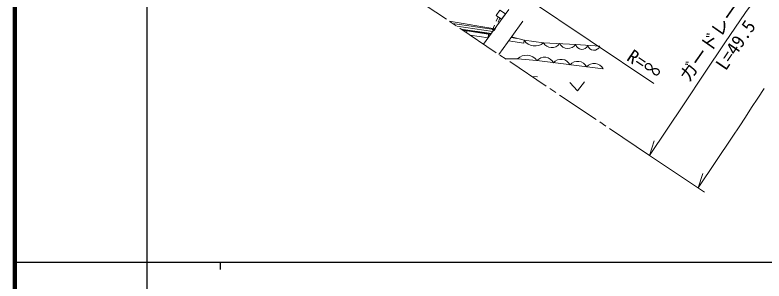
# Model space of a CAD drawing. Units: millimetres, scale not verified. Extents: x 40000 to 680000, y 20000 to 380000.
# Drawn here: x 40000 to 142277, y 202409 to 238749 of the extents above; entities that cross this region are included whole.
import ezdxf
from ezdxf.enums import TextEntityAlignment as Align

# ---------------------------------------------------------------- set-up
doc = ezdxf.new("R2010")
doc.units = ezdxf.units.MM
doc.header["$LTSCALE"] = 1000
for name, color, linetype, lineweight in [('M-BGD', 7, 'Continuous', 13), ('M-BMK', 2, 'Continuous', 13), ('M-STR-HTXT', 7, 'Continuous', 13), ('M-STR-STR1', 1, 'Continuous', 13), ('M-TTL', 2, 'Continuous', 140), ('M-TTL-BAND', 7, 'Continuous', 25)]:
    doc.layers.add(name, color=color, linetype=linetype, lineweight=lineweight)
doc.styles.add('ＭＳ ゴシック', font='')
doc.styles.get('ＭＳ ゴシック').set_extended_font_data('MS Gothic')

msp = doc.modelspace()

# ---------------------------------------------------------------- linework, layer by layer
at = {"layer": 'M-BGD'}
for p, q in [((107437, 239511), (105810, 237276)), ((105956, 238499), (105702, 237889)), ((106208, 238326), (105967, 237744)), ((99293, 237904), (105509, 236876)), ((99748, 237599), (105447, 236777)), ((105472, 237335), (105219, 236724)), ((107840, 235812), (109336, 237885)), ((100325, 237212), (105248, 236502)), ((100901, 236826), (105048, 236228)), ((101094, 236697), (104982, 236137)), ((104935, 236073), (101158, 236654)), ((101670, 236311), (101710, 236570)), ((103192, 236341), (103200, 236394)), ((105496, 236609), (105219, 236724)), ((105737, 237190), (105496, 236609)), ((102138, 235998), (104599, 235619)), ((104599, 235619), (104675, 236113)), ((104605, 235618), (104599, 235619)), ((108519, 235558), (107737, 235671)), ((107795, 235750), (109533, 235290)), ((108086, 235621), (108093, 235671)), ((109533, 235290), (109499, 234912)), ((109499, 234912), (107404, 235214)), ((110592, 230334), (111338, 230316)), ((115775, 229542), (116828, 228389)), ((116828, 228389), (117773, 229633))]:
    msp.add_line(p, q, dxfattribs=at)
msp.add_lwpolyline([(106956, 238890), (106453, 238157), (105711, 238667), (106215, 239400)], close=True, dxfattribs=at)
for points in [[(109533, 235290), (112155, 234953), (116569, 234710), (119858, 234471)], [(120303, 231392), (111274, 232510), (108630, 232770), (106955, 232770)]]:
    msp.add_lwpolyline(points, dxfattribs=at)
for centre, radius, start, end in [((110991, 236269), 1756, 213.8616, 311.5101), ((113298, 235609), 1318, 209.85024, 323.83232), ((115505, 235488), 1318, 209.85024, 323.83232), ((117411, 234916), 866, 193.76248, 337.94519), ((119055, 234797), 866, 193.76248, 337.94519), ((109837, 231475), 1770, 35.76038, 133.00794), ((112307, 231598), 1378, 27.3151, 138.57767), ((114564, 231319), 1378, 27.3151, 138.57767), ((116821, 231040), 1378, 27.3151, 138.57767), ((119079, 230760), 1378, 27.3151, 138.57767)]:
    msp.add_arc(centre, radius, start, end, dxfattribs=at)
at = {"layer": 'M-BMK'}
for p, q in [((98908, 238161), (93425, 241835)), ((100238, 237271), (99407, 237827)), ((105721, 233597), (100736, 236937)), ((107050, 232707), (106219, 233263)), ((112533, 229033), (107549, 232373)), ((113863, 228143), (113032, 228699)), ((119346, 224469), (114361, 227809)), ((120675, 223579), (119844, 224135)), ((126657, 219571), (121174, 223245))]:
    msp.add_line(p, q, dxfattribs=at)
at = {"layer": 'M-STR-HTXT'}
for p, q in [((98152, 248890), (127230, 229410)), ((131383, 226627), (126657, 219571)), ((138030, 222174), (133303, 215119)), ((126657, 219571), (127272, 221567)), ((134134, 214562), (126657, 219571)), ((133303, 215119), (133918, 217114))]:
    msp.add_line(p, q, dxfattribs=at)
for points in [[(131383, 226627), (134129, 230805), (136908, 234962), (139753, 239074), (142696, 243116), (145765, 247062), (148990, 250883), (152173, 254309)], [(138030, 222174), (138881, 223481), (139734, 224787), (140589, 226092), (141447, 227394), (142310, 228693)]]:
    msp.add_lwpolyline(points, dxfattribs=at)
at = {"layer": 'M-STR-STR1'}
for p, q in [((105810, 237276), (103982, 234762)), ((107840, 235812), (106059, 233371))]:
    msp.add_line(p, q, dxfattribs=at)
at = {"layer": 'M-TTL'}
msp.add_line((40000, 380000), (40000, 20000), dxfattribs=at)
at = {"layer": 'M-TTL-BAND'}
for p, q in [((58000, 370000), (58000, 20000)), ((40000, 205000), (579000, 205000)), ((68000, 205000), (68000, 204000))]:
    msp.add_line(p, q, dxfattribs=at)

# ---------------------------------------------------------------- texts
at = {"layer": 'M-STR-HTXT', "style": 'ＭＳ ゴシック'}
msp.add_text('ガードレール', height=1833, rotation=54.969, dxfattribs=at).set_placement((136792, 235257), align=Align.BOTTOM_CENTER)
msp.add_text('L=49.5', height=1833, rotation=55.826, dxfattribs=at).set_placement((137631, 235157), align=Align.TOP_CENTER)
msp.add_text('R=∞', height=1833, rotation=326.18, dxfattribs=at).set_placement((127230, 229410), align=Align.BOTTOM_RIGHT)

doc.saveas('drawing.dxf')
